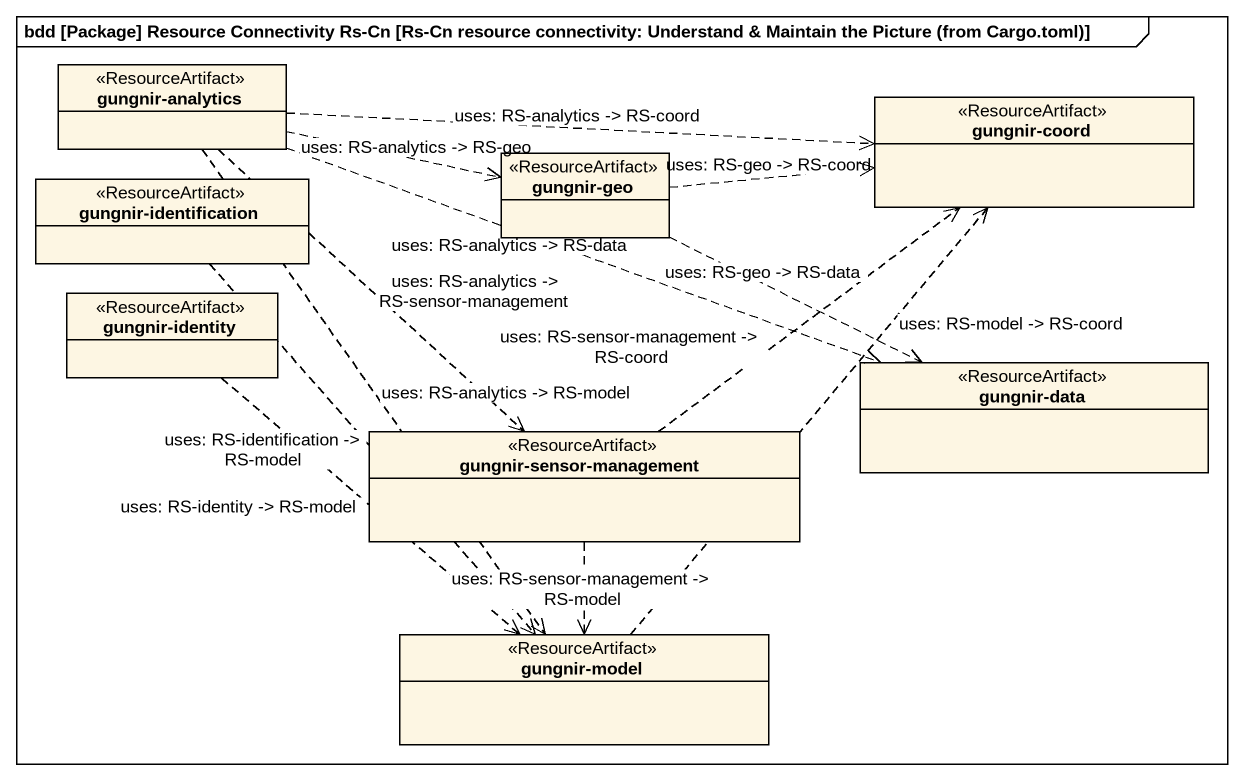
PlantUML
@startuml
mainframe bdd [Package] Resource Connectivity Rs-Cn [Rs-Cn resource connectivity: Understand & Maintain the Picture (from Cargo.toml)]
hide circle
hide empty members
class "gungnir-analytics" as gungnir_analytics <<ResourceArtifact>>
class "gungnir-coord" as gungnir_coord <<ResourceArtifact>>
class "gungnir-geo" as gungnir_geo <<ResourceArtifact>>
class "gungnir-identification" as gungnir_identification <<ResourceArtifact>>
class "gungnir-identity" as gungnir_identity <<ResourceArtifact>>
class "gungnir-data" as gungnir_data <<ResourceArtifact>>
class "gungnir-sensor-management" as gungnir_sensor_management <<ResourceArtifact>>
class "gungnir-model" as gungnir_model <<ResourceArtifact>>
gungnir_analytics .right.> gungnir_coord : uses: RS-analytics -> RS-coord
gungnir_analytics .right.> gungnir_geo : uses: RS-analytics -> RS-geo
gungnir_analytics .right.> gungnir_data : uses: RS-analytics -> RS-data
gungnir_analytics ..> gungnir_sensor_management : uses: RS-analytics -> RS-sensor-management
gungnir_analytics ..> gungnir_model : uses: RS-analytics -> RS-model
gungnir_geo .right.> gungnir_coord : uses: RS-geo -> RS-coord
gungnir_geo .right.> gungnir_data : uses: RS-geo -> RS-data
gungnir_identification ..> gungnir_model : uses: RS-identification -> RS-model
gungnir_identity ..> gungnir_model : uses: RS-identity -> RS-model
gungnir_sensor_management .up.> gungnir_coord : uses: RS-sensor-management -> RS-coord
gungnir_sensor_management ..> gungnir_model : uses: RS-sensor-management -> RS-model
gungnir_model .up.> gungnir_coord : uses: RS-model -> RS-coord
@enduml
